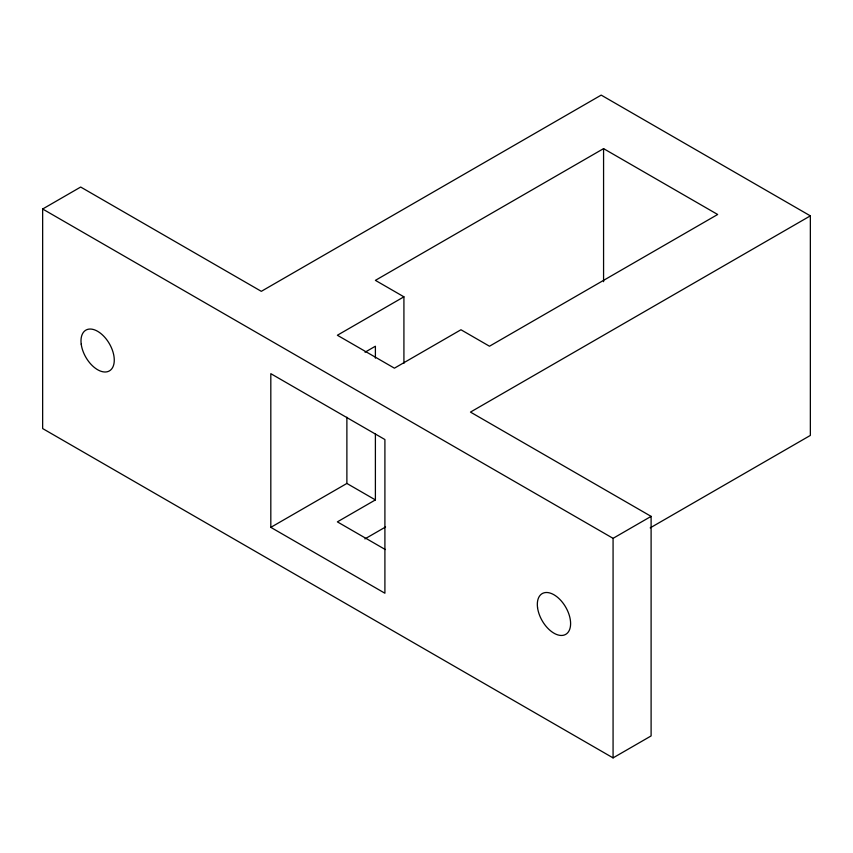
<?xml version="1.0" encoding="UTF-8"?>
<svg xmlns="http://www.w3.org/2000/svg" width="853" height="853" viewBox="0 0 853 853"><rect width="100%" height="100%" fill="white"/><g stroke="black" fill="none" stroke-linecap="round" stroke-linejoin="round"><path stroke-width="1.28" d="M810.35 215.862L470.472 412.095L651.106 516.374L651.106 735.936L613.072 757.89L42.65 428.558L42.65 209.006L80.683 187.042L261.317 291.331L601.194 95.109L810.35 215.862L810.35 435.425L650.199 527.879M403.917 296.823L337.372 335.25L394.417 368.176L460.961 329.759L489.483 346.222L717.661 214.487L603.572 148.625L375.395 280.36L403.917 296.823L403.917 363.357M365.031 352.214L375.395 346.222L375.395 358.153M270.817 527.357L384.906 593.23L384.906 439.54L270.817 373.667L270.817 527.357L346.883 483.448L375.395 499.911L375.395 433.665M375.395 499.911L337.372 521.865L385.289 549.535M364.913 538.904L385.567 526.983M42.65 209.006L613.072 538.339L651.106 516.374M613.072 538.339L613.072 757.89M603.572 148.625L603.572 281.693M346.883 417.202L346.883 483.448M537.55 607.645A23.532 13.584 60 0 0 564.526 634.931A23.532 13.584 60 0 0 559.835 599.392A23.532 13.584 60 0 0 537.55 607.645M81.216 344.175A23.532 13.584 60 0 0 108.182 371.471A23.532 13.584 60 0 0 103.49 335.922A23.532 13.584 60 0 0 81.216 344.175"/></g></svg>
